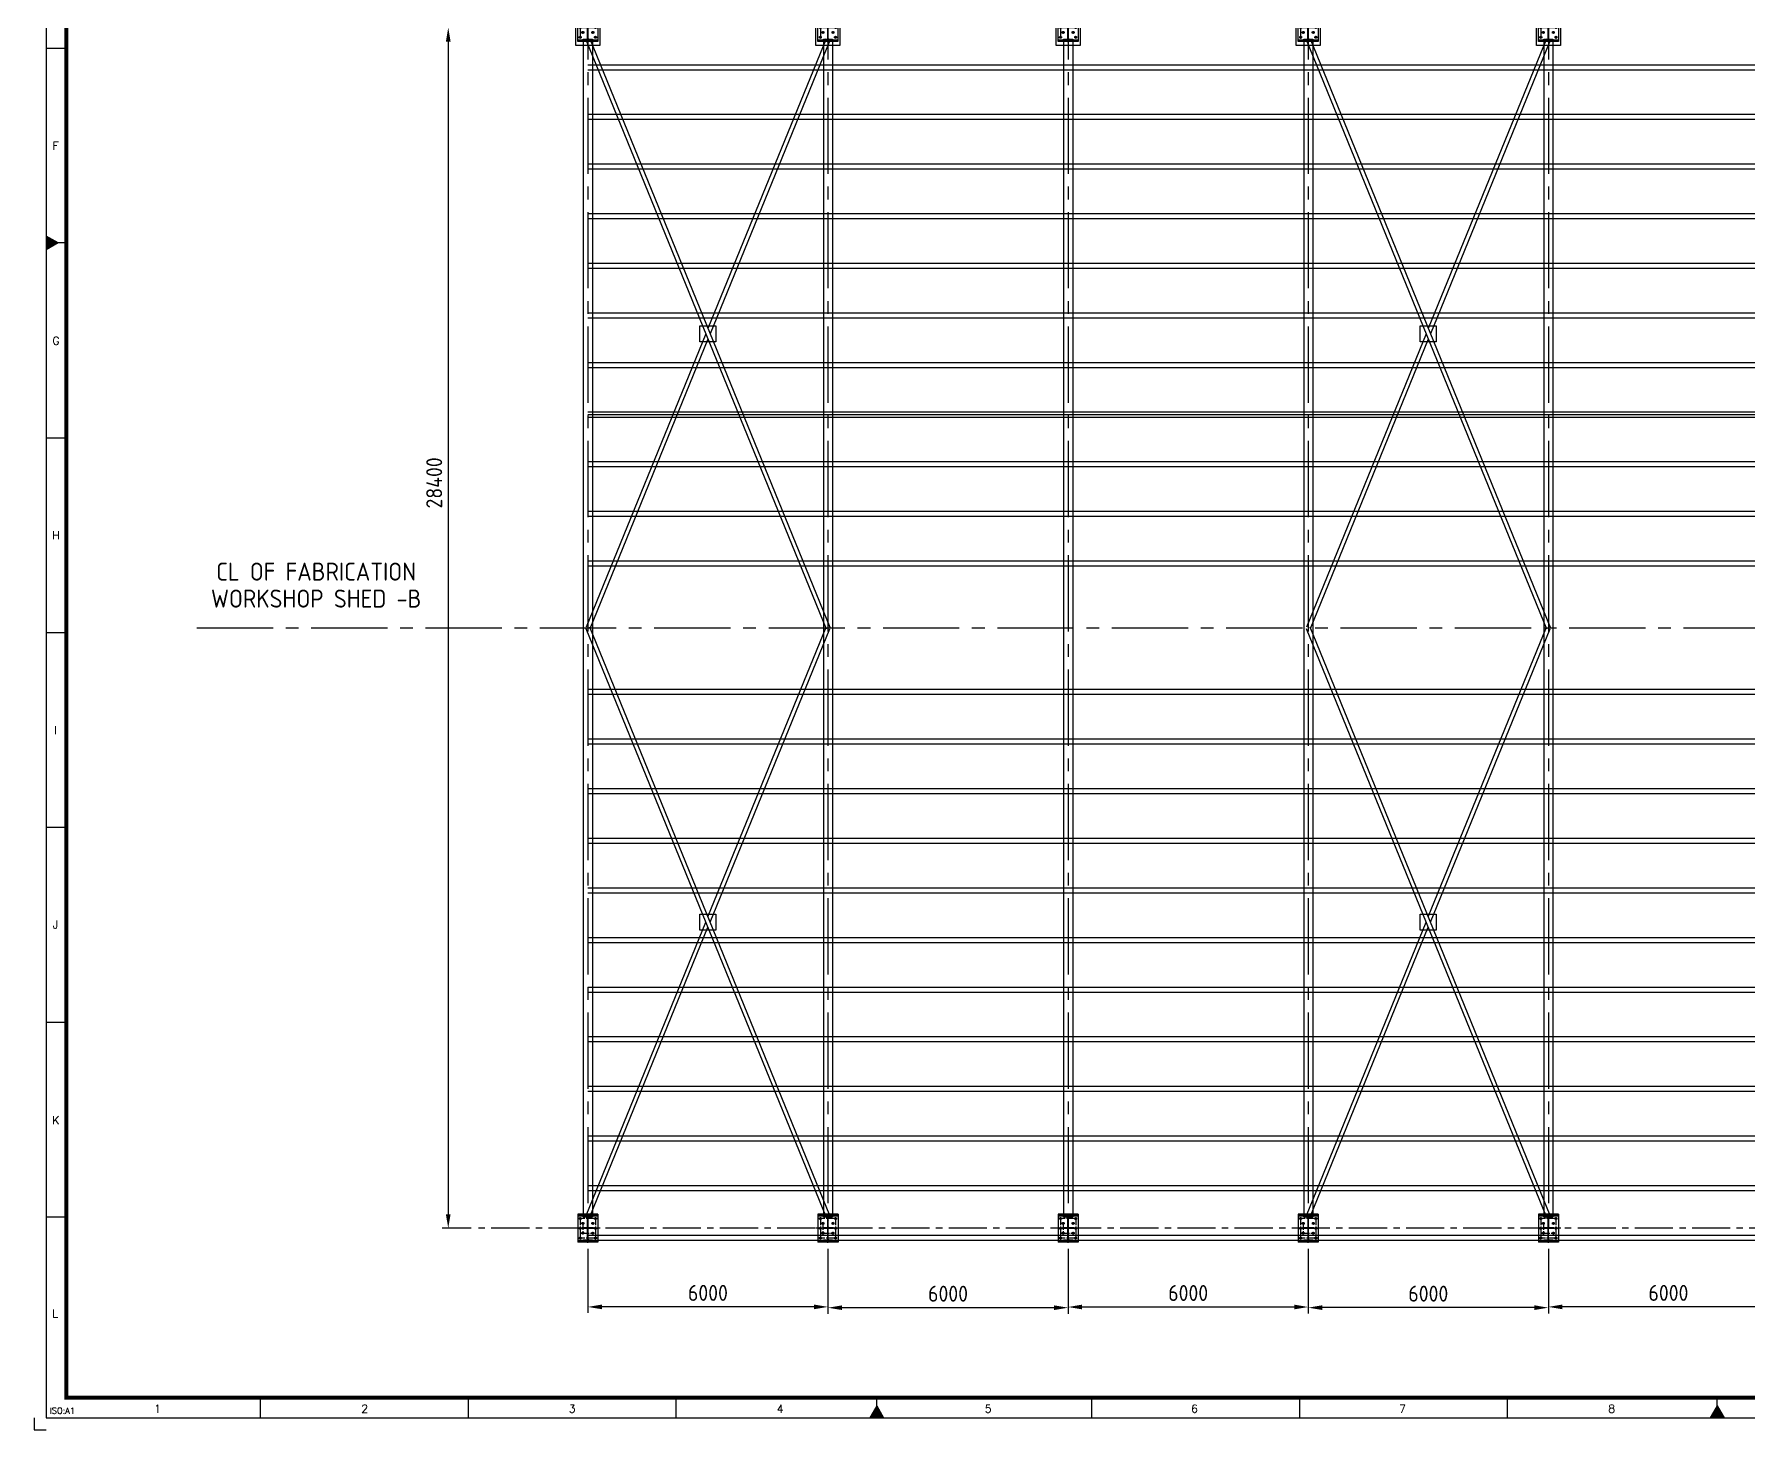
# Model space of a CAD drawing. Header units: millimetres. Extents: x -1055 to 11244, y -20673 to 2560.
# Drawn here: x 1992.7 to 2421.1, y 1967.1 to 2315.7 of the extents above; entities that cross this region are included whole.
import ezdxf
from ezdxf.enums import TextEntityAlignment as Align

# ---------------------------------------------------------------- set-up
doc = ezdxf.new("R2010")
doc.units = ezdxf.units.MM
doc.linetypes.add('CENTER2', pattern=[28.575, 19.05, -3.175, 3.175, -3.175])
for name, color, linetype in [('BORDER', 6, 'Continuous'), ('MAIN-1', 7, 'Continuous'), ('MAIN-2', 7, 'Continuous')]:
    doc.layers.add(name, color=color, linetype=linetype)
doc.styles.add('ACISOTS', font='isocp.shx')
doc.styles.add('ROMANS', font='romans.shx', dxfattribs={"width": 0.8})
doc.styles.get("Standard").update_dxf_attribs({"font": 'arial.ttf'})
doc.dimstyles.new('ISO-25', dxfattribs={"dimtxt": 4, "dimasz": 3.5, "dimexe": 1.5, "dimexo": 1.5, "dimgap": 1.5, "dimtad": 1, "dimtxsty": 'Standard', "dimcen": 0, "dimadec": 0, "dimazin": 0, "dimtfac": 1, "dimtmove": 0, "dimatfit": 3, "dimfxl": 1, "dimarcsym": 0})

# ---------------------------------------------------------------- blocks, each defined once
blk = doc.blocks.new('A$7E9513BA22FF')
at = {"color": 4}
for p, q in [((0, 670), (0, 653)), ((0, 670), (228, 670)), ((0, 653), (94, 653)), ((108, 639), (108, 94)), ((120, 639), (120, 94)), ((134, 653), (228, 653)), ((228, 653), (228, 670)), ((0, 80), (94, 80)), ((0, 80), (0, 63)), ((0, 63), (228, 63)), ((134, 80), (228, 80)), ((228, 63), (228, 80))]:
    blk.add_line(p, q, dxfattribs=at)
at = {"color": 3, "linetype": 'CENTER2'}
blk.add_line((114, 733), (114, 0), dxfattribs=at)
at = {"color": 4, "extrusion": (0, 0, -1)}
for centre, start, end in [((-94, 639), 90, 180), ((-134, 639), 0, 90), ((-134, 94), 270, 0)]:
    blk.add_arc(centre, 14, start, end, dxfattribs=at)
at = {"color": 4}
blk.add_arc((94, 94), 14, 270, 0, dxfattribs=at)
blk = doc.blocks.new('*D28739')
at = {"color": 0, "lineweight": -2}
for p, q in [((2371.03, 2012.22), (2371.03, 1996.24)), ((2431.03, 2012.22), (2431.03, 1996.24)), ((2427.53, 1997.74), (2374.53, 1997.74))]:
    blk.add_line(p, q, dxfattribs=at)
at = {"color": 0}
for points in [[(2374.53, 1998.33), (2374.53, 1997.16), (2371.03, 1997.74)], [(2427.53, 1997.16), (2427.53, 1998.33), (2431.03, 1997.74)]]:
    blk.add_solid(points, dxfattribs=at)
at = {"layer": 'Defpoints', "color": 0}
for p in [(2371.03, 2013.72), (2431.03, 2013.72), (2371.03, 1997.74)]:
    blk.add_point(p, dxfattribs=at)
at = {"color": 0, "insert": (2401.03, 2001.24), "char_height": 4, "attachment_point": 5, "style": 'ACISOTS'}
blk.add_mtext('6000', dxfattribs=at)
blk = doc.blocks.new('*D28740')
at = {"color": 0, "lineweight": -2}
for p, q in [((2311.03, 2012.22), (2311.03, 1996.05)), ((2371.03, 2012.22), (2371.03, 1996.05)), ((2367.53, 1997.55), (2314.53, 1997.55))]:
    blk.add_line(p, q, dxfattribs=at)
at = {"color": 0}
for points in [[(2314.53, 1998.14), (2314.53, 1996.97), (2311.03, 1997.55)], [(2367.53, 1996.97), (2367.53, 1998.14), (2371.03, 1997.55)]]:
    blk.add_solid(points, dxfattribs=at)
at = {"layer": 'Defpoints', "color": 0}
for p in [(2311.03, 2013.72), (2371.03, 2013.72), (2311.03, 1997.55)]:
    blk.add_point(p, dxfattribs=at)
at = {"color": 0, "insert": (2341.03, 2001.05), "char_height": 4, "attachment_point": 5, "style": 'ACISOTS'}
blk.add_mtext('6000', dxfattribs=at)
blk = doc.blocks.new('*D28741')
at = {"color": 0, "lineweight": -2}
for p, q in [((2251.03, 2012.22), (2251.03, 1996.21)), ((2311.03, 2012.22), (2311.03, 1996.21)), ((2307.53, 1997.71), (2254.53, 1997.71))]:
    blk.add_line(p, q, dxfattribs=at)
at = {"color": 0}
for points in [[(2254.53, 1998.3), (2254.53, 1997.13), (2251.03, 1997.71)], [(2307.53, 1997.13), (2307.53, 1998.3), (2311.03, 1997.71)]]:
    blk.add_solid(points, dxfattribs=at)
at = {"layer": 'Defpoints', "color": 0}
for p in [(2251.03, 2013.72), (2311.03, 2013.72), (2251.03, 1997.71)]:
    blk.add_point(p, dxfattribs=at)
at = {"color": 0, "insert": (2281.03, 2001.21), "char_height": 4, "attachment_point": 5, "style": 'ACISOTS'}
blk.add_mtext('6000', dxfattribs=at)
blk = doc.blocks.new('*D28742')
at = {"color": 0, "lineweight": -2}
for p, q in [((2191.03, 2012.22), (2191.03, 1996.04)), ((2251.03, 2012.22), (2251.03, 1996.04)), ((2247.53, 1997.54), (2194.53, 1997.54))]:
    blk.add_line(p, q, dxfattribs=at)
at = {"color": 0}
for points in [[(2194.53, 1998.12), (2194.53, 1996.96), (2191.03, 1997.54)], [(2247.53, 1996.96), (2247.53, 1998.12), (2251.03, 1997.54)]]:
    blk.add_solid(points, dxfattribs=at)
at = {"layer": 'Defpoints', "color": 0}
for p in [(2191.03, 2013.72), (2251.03, 2013.72), (2191.03, 1997.54)]:
    blk.add_point(p, dxfattribs=at)
at = {"color": 0, "insert": (2221.03, 2001.04), "char_height": 4, "attachment_point": 5, "style": 'ACISOTS'}
blk.add_mtext('6000', dxfattribs=at)
blk = doc.blocks.new('*D28743')
at = {"color": 0, "lineweight": -2}
for p, q in [((2131.03, 2012.22), (2131.03, 1996.24)), ((2191.03, 2012.22), (2191.03, 1996.24)), ((2187.53, 1997.74), (2134.53, 1997.74))]:
    blk.add_line(p, q, dxfattribs=at)
at = {"color": 0}
for points in [[(2134.53, 1998.32), (2134.53, 1997.16), (2131.03, 1997.74)], [(2187.53, 1997.16), (2187.53, 1998.32), (2191.03, 1997.74)]]:
    blk.add_solid(points, dxfattribs=at)
at = {"layer": 'Defpoints', "color": 0}
for p in [(2131.03, 2013.72), (2191.03, 2013.72), (2131.03, 1997.74)]:
    blk.add_point(p, dxfattribs=at)
at = {"color": 0, "insert": (2161.03, 2001.24), "char_height": 4, "attachment_point": 5, "style": 'ACISOTS'}
blk.add_mtext('6000', dxfattribs=at)
blk = doc.blocks.new('*D28747')
at = {"color": 0, "lineweight": -2}
for p, q in [((2101.86, 2317.38), (2094.65, 2317.38)), ((2096.15, 2313.88), (2096.15, 2020.88)), ((2101.86, 2017.38), (2094.65, 2017.38))]:
    blk.add_line(p, q, dxfattribs=at)
at = {"color": 0}
for points in [[(2096.73, 2313.88), (2095.56, 2313.88), (2096.15, 2317.38)], [(2095.56, 2020.88), (2096.73, 2020.88), (2096.15, 2017.38)]]:
    blk.add_solid(points, dxfattribs=at)
at = {"layer": 'Defpoints', "color": 0}
for p in [(2103.36, 2317.38), (2096.15, 2017.38), (2103.36, 2017.38)]:
    blk.add_point(p, dxfattribs=at)
at = {"color": 0, "insert": (2092.64, 2203.61), "char_height": 4, "attachment_point": 5, "rotation": 90, "style": 'ACISOTS'}
blk.add_mtext('28400', dxfattribs=at)
blk = doc.blocks.new('A$7E951EA3323288')
at = {"layer": 'MAIN-1'}
for p, q in [((1, 24), (0, 23)), ((0, 23), (1, 22)), ((2, 26), (1, 24)), ((1, 22), (2, 20)), ((3, 28), (2, 27)), ((2, 27), (2, 26)), ((2, 20), (2, 19)), ((2, 19), (3, 18)), ((4, 29), (3, 28)), ((3, 18), (4, 17)), ((5, 32), (4, 31)), ((4, 31), (4, 29)), ((4, 17), (4, 15)), ((4, 15), (5, 14)), ((6, 33), (5, 32)), ((5, 14), (6, 13)), ((7, 35), (6, 34)), ((6, 34), (6, 33)), ((6, 13), (6, 12)), ((6, 12), (7, 11)), ((8, 36), (7, 35)), ((7, 11), (8, 10)), ((9, 38), (8, 37)), ((8, 37), (8, 36)), ((8, 10), (8, 9)), ((8, 9), (9, 8)), ((10, 40), (9, 38)), ((9, 8), (10, 6)), ((11, 42), (10, 41)), ((10, 41), (10, 40)), ((10, 6), (10, 5)), ((10, 5), (11, 4)), ((12, 43), (11, 42)), ((11, 4), (12, 3)), ((13, 46), (12, 45)), ((12, 45), (12, 43)), ((12, 3), (12, 1)), ((12, 1), (13, 0)), ((15, 46), (13, 46)), ((13, 0), (15, 0)), ((16, 46), (15, 46)), ((15, 0), (16, 0)), ((18, 46), (16, 46)), ((16, 0), (18, 0)), ((19, 46), (18, 46)), ((18, 0), (19, 0)), ((21, 46), (19, 46)), ((19, 0), (21, 0)), ((22, 46), (21, 46)), ((21, 0), (22, 0)), ((23, 46), (22, 46)), ((22, 0), (23, 0)), ((25, 46), (23, 46)), ((23, 0), (25, 0)), ((26, 46), (25, 46)), ((25, 0), (26, 0)), ((27, 46), (26, 46)), ((26, 0), (27, 0)), ((29, 46), (27, 46)), ((27, 0), (29, 0)), ((30, 46), (29, 46)), ((29, 0), (30, 0)), ((31, 46), (30, 46)), ((30, 0), (31, 0)), ((32, 46), (31, 46)), ((31, 0), (32, 0)), ((34, 46), (32, 46)), ((32, 0), (34, 0)), ((35, 46), (34, 46)), ((34, 0), (35, 0)), ((37, 46), (35, 46)), ((35, 0), (37, 0)), ((38, 46), (37, 46)), ((37, 0), (38, 0)), ((40, 46), (38, 46)), ((38, 0), (40, 0)), ((41, 45), (40, 46)), ((40, 0), (41, 1)), ((41, 43), (41, 45)), ((42, 42), (41, 43)), ((41, 3), (42, 4)), ((41, 1), (41, 3)), ((43, 41), (42, 42)), ((42, 4), (43, 5)), ((44, 40), (43, 41)), ((43, 5), (44, 6)), ((44, 38), (44, 40)), ((45, 37), (44, 38)), ((44, 8), (45, 9)), ((44, 6), (44, 8)), ((46, 36), (45, 37)), ((45, 9), (46, 10)), ((46, 35), (46, 36)), ((47, 34), (46, 35)), ((46, 11), (47, 12)), ((46, 10), (46, 11)), ((47, 33), (47, 34)), ((48, 32), (47, 33)), ((47, 13), (48, 14)), ((47, 12), (47, 13)), ((49, 31), (48, 32)), ((48, 14), (49, 15)), ((49, 29), (49, 31)), ((50, 28), (49, 29)), ((49, 17), (50, 18)), ((49, 15), (49, 17)), ((51, 27), (50, 28)), ((50, 18), (51, 19)), ((52, 26), (51, 27)), ((51, 19), (52, 20)), ((52, 24), (52, 26)), ((53, 23), (52, 24)), ((52, 22), (53, 23)), ((52, 20), (52, 22))]:
    blk.add_line(p, q, dxfattribs=at)
for radius, start, end in [(21.2, 0, 180), (21.2, 180, 0), (15, 0, 180), (15, 180, 0), (13.1, 0, 180), (13.1, 180, 0)]:
    blk.add_arc((27, 23), radius, start, end, dxfattribs=at)
at = {"layer": 'MAIN-2'}
for p, q in [((0, 23), (0, 23)), ((13, 46), (13, 46)), ((13, 0), (13, 0)), ((40, 46), (40, 46)), ((40, 0), (40, 0)), ((53, 23), (53, 23))]:
    blk.add_line(p, q, dxfattribs=at)
for radius, start, end in [(21.2, 0, 180), (21.2, 180, 0), (15, 0, 180), (15, 180, 0)]:
    blk.add_arc((27, 23), radius, start, end, dxfattribs=at)
blk = doc.blocks.new('A$7E951EC212A2CA')
blk.add_line((5.8, 65.8), (205.8, 65.8))
at = {"color": 3, "linetype": 'CENTER2'}
for p, q in [((105.8, 0), (105.8, 71.6)), ((0, 35.8), (211.6, 35.8))]:
    blk.add_line(p, q, dxfattribs=at)
at = {"color": 6}
blk.add_line((205.8, 65.8), (205.8, 5.8), dxfattribs=at)
blk.add_lwpolyline([(205.8, 5.8), (5.8, 5.8), (5.8, 65.8), (205.8, 65.8)], close=True, dxfattribs=at)
blk = doc.blocks.new('A$7E951EC24B142')
for p, q in [((15.5, 60.8), (85.5, 60.8)), ((15.5, 60.8), (15.5, 10.8)), ((18.5, 10.8), (18.5, 60.8)), ((20.1, 10.8), (20.1, 60.8)), ((49.7, 49.8), (49.7, 36.4)), ((51.3, 49.8), (49.7, 49.8)), ((51.3, 49.8), (51.3, 36.4)), ((80.8, 10.8), (80.8, 60.8)), ((82.4, 10.8), (82.4, 60.8)), ((85.5, 60.8), (85.5, 10.8)), ((126.2, 60.8), (126.2, 10.8)), ((126.2, 60.8), (196.2, 60.8)), ((129.2, 10.8), (129.2, 60.8)), ((130.8, 10.8), (130.8, 60.8)), ((160.4, 49.8), (160.4, 36.4)), ((162, 49.8), (160.4, 49.8)), ((162, 49.8), (162, 36.4)), ((191.5, 10.8), (191.5, 60.8)), ((193.1, 10.8), (193.1, 60.8)), ((196.2, 60.8), (196.2, 10.8)), ((85.5, 10.8), (15.5, 10.8)), ((49.7, 35.2), (49.7, 21.8)), ((51.3, 21.8), (49.7, 21.8)), ((51.3, 35.2), (51.3, 21.8)), ((196.2, 10.8), (126.2, 10.8)), ((160.4, 35.2), (160.4, 21.8)), ((162, 21.8), (160.4, 21.8)), ((162, 35.2), (162, 21.8))]:
    blk.add_line(p, q)
at = {"color": 3, "linetype": 'CENTER2'}
for p, q in [((40.9, 48.3), (35.7, 48.3)), ((53.1, 54.8), (47.9, 54.8)), ((50.5, 66.6), (50.5, 5)), ((60, 48.3), (65.2, 48.3)), ((62.6, 45.7), (62.6, 50.9)), ((72.2, 54.8), (77.4, 54.8)), ((139.4, 54.8), (134.2, 54.8)), ((151.6, 48.3), (146.4, 48.3)), ((149, 45.7), (149, 50.9)), ((158.6, 54.8), (163.8, 54.8)), ((161.2, 66.6), (161.2, 5)), ((170.7, 48.3), (175.9, 48.3)), ((77.4, 16.8), (23.5, 16.8)), ((53.1, 16.8), (47.9, 16.8)), ((60, 23.3), (65.2, 23.3)), ((62.6, 20.7), (62.6, 25.9)), ((72.2, 16.8), (77.4, 16.8)), ((139.4, 16.8), (134.2, 16.8)), ((134.2, 16.8), (188.1, 16.8)), ((151.6, 23.3), (146.4, 23.3)), ((149, 20.7), (149, 25.9)), ((158.6, 16.8), (163.8, 16.8))]:
    blk.add_line(p, q, dxfattribs=at)
for centre in [(26.1, 54.8), (38.3, 48.3), (50.5, 54.8), (62.6, 48.3), (74.8, 54.8), (136.8, 54.8), (149, 48.3), (161.2, 54.8), (173.3, 48.3), (185.5, 54.8), (26.1, 16.8), (38.3, 23.3), (50.5, 16.8), (62.6, 23.3), (74.8, 16.8), (136.8, 16.8), (149, 23.3), (161.2, 16.8), (173.3, 23.3), (185.5, 16.8)]:
    blk.add_circle(centre, 1.65)
blk.add_blockref('A$7E951EC212A2CA', (0, 0))
at = {"yscale": 0.1, "zscale": 0.1}
for p, xscale, rotation in [((87.1, 24.4), 0.1, 90), ((124.5, 24.4), -0.1, 270)]:
    blk.add_blockref('A$7E9513BA22FF', p, dxfattribs=dict(at, xscale=xscale, rotation=rotation))
for p, xscale in [((23.5, 52.5), 0.1), ((35.6, 46), 0.1), ((47.8, 52.5), 0.1), ((60, 46), 0.1), ((72.2, 52.5), 0.1), ((139.5, 52.5), -0.1), ((151.6, 46), -0.1), ((163.8, 52.5), -0.1), ((176, 46), -0.1), ((188.2, 52.5), -0.1), ((23.5, 14.5), 0.1), ((35.6, 21), 0.1), ((47.8, 14.5), 0.1), ((60, 21), 0.1), ((72.2, 14.5), 0.1), ((139.5, 14.5), -0.1), ((151.6, 21), -0.1), ((163.8, 14.5), -0.1), ((176, 21), -0.1), ((188.2, 14.5), -0.1)]:
    blk.add_blockref('A$7E951EA3323288', p, dxfattribs=dict(at, xscale=xscale))
blk = doc.blocks.new('A$7E951EB4E342')
at = {"transparency": 33554687}
h = blk.add_hatch(dxfattribs=at)
h.set_pattern_fill('ANSI31', color=256)
h.set_pattern_definition([(45, (5043.9417, 781.7102), (-2.245064, 2.245064), [])])
h.paths.add_polyline_path([(8, 49.4), (6.3, 49.4), (6.3, 38), (16.7, 38), (16.7, 38.5), (9.4, 38.5, -0.414214), (8, 39.9)])
h.paths.add_polyline_path([(6.3, 26.6), (8, 26.6), (8, 36, -0.414214), (9.4, 37.4), (16.7, 37.4), (16.7, 38), (6.3, 38)])
h.paths.add_polyline_path([(26.7, 38.5), (16.7, 38.5), (16.7, 38), (26.7, 38)])
h.paths.add_polyline_path([(16.7, 37.4), (26.7, 37.4), (26.7, 38), (16.7, 38)])
h.paths.add_polyline_path([(35.9, 38.5), (26.7, 38.5), (26.7, 38), (36.7, 38), (36.7, 38.5)])
h.paths.add_polyline_path([(26.7, 37.4), (35.9, 37.4), (36.7, 37.4), (36.7, 38), (26.7, 38)])
h.paths.add_polyline_path([(37.5, 38.5), (36.7, 38.5), (36.7, 38), (46.7, 38), (46.7, 38.5)])
h.paths.add_polyline_path([(36.7, 37.4), (37.5, 37.4), (46.7, 37.4), (46.7, 38), (36.7, 38)])
h.paths.add_polyline_path([(56.7, 38.5), (46.7, 38.5), (46.7, 38), (56.7, 38)])
h.paths.add_polyline_path([(46.7, 37.4), (56.7, 37.4), (56.7, 38), (46.7, 38)])
h.paths.add_polyline_path([(63.9, 38.5), (56.7, 38.5), (56.7, 38), (67, 38), (67, 49.4), (65.3, 49.4), (65.3, 39.9, -0.414214)])
h.paths.add_polyline_path([(65.3, 26.6), (67, 26.6), (67, 38), (56.7, 38), (56.7, 37.4), (63.9, 37.4, -0.414214), (65.3, 36)])
h.paths.add_polyline_path([(2.9, 7.8), (11.4, 7.8), (11.4, 0), (2.9, 0)], flags=9)
h.paths.add_polyline_path([(17.4, 7.8), (25.9, 7.8), (25.9, 0.2), (17.4, 0.2)], flags=9)
for p, q in [((1.7, 63), (1.7, 13)), ((71.7, 63), (1.7, 63)), ((4.7, 63), (4.7, 13)), ((6.3, 63), (6.3, 13)), ((35.9, 52), (35.9, 38.5)), ((37.5, 52), (35.9, 52)), ((37.5, 52), (37.5, 38.5)), ((67, 63), (67, 13)), ((68.6, 63), (68.6, 13)), ((71.7, 63), (71.7, 13)), ((71.7, 13), (1.7, 13)), ((35.9, 37.4), (35.9, 24)), ((37.5, 24), (35.9, 24)), ((37.5, 37.4), (37.5, 24))]:
    blk.add_line(p, q)
at = {"color": 3, "linetype": 'CENTER2'}
for p, q in [((63.6, 57), (9.7, 57)), ((12.3, 59), (12.3, 17)), ((27.1, 50.5), (21.9, 50.5)), ((24.5, 22.4), (24.5, 53.6)), ((39.3, 57), (34.1, 57)), ((36.7, 68.8), (36.7, 7.2)), ((46.2, 50.5), (51.4, 50.5)), ((48.8, 47.9), (48.8, 53.1)), ((58.4, 57), (63.6, 57)), ((61, 59), (61, 17)), ((63.6, 19), (9.7, 19)), ((51.4, 25.5), (21.9, 25.5)), ((39.3, 19), (34.1, 19)), ((46.2, 25.5), (51.4, 25.5)), ((48.8, 22.9), (48.8, 28.1)), ((58.4, 19), (63.6, 19))]:
    blk.add_line(p, q, dxfattribs=at)
for centre in [(12.3, 57), (24.5, 50.5), (36.7, 57), (48.8, 50.5), (61, 57), (12.3, 19), (24.5, 25.5), (36.7, 19), (48.8, 25.5), (61, 19)]:
    blk.add_circle(centre, 1.65)
at = {"xscale": 0.1, "yscale": 0.1, "zscale": 0.1, "rotation": 90}
blk.add_blockref('A$7E9513BA22FF', (73.3, 26.6), dxfattribs=at)
at = {"xscale": 0.1, "yscale": 0.1, "zscale": 0.1}
for p in [(9.6, 54.7), (21.8, 48.2), (34, 54.7), (46.2, 48.2), (58.3, 54.7), (9.6, 16.7), (21.8, 23.2), (34, 16.7), (46.2, 23.2), (58.3, 16.7)]:
    blk.add_blockref('A$7E951EA3323288', p, dxfattribs=at)
blk = doc.blocks.new('A1B')
at = {"layer": 'BORDER', "color": 1}
for p, q in [((3, 345.17), (8, 345.17)), ((3, 247.84), (8, 247.84)), ((3, 199.17), (8, 199.17)), ((3, 150.51), (8, 150.51)), ((3, 101.84), (8, 101.84)), ((3, 53.17), (8, 53.17)), ((56.44, 8), (56.44, 3)), ((108.38, 8), (108.38, 3)), ((160.31, 8), (160.31, 3)), ((264.19, 8), (264.19, 3)), ((316.12, 8), (316.12, 3)), ((368.06, 8), (368.06, 3))]:
    blk.add_line(p, q, dxfattribs=at)
at = {"layer": 'BORDER'}
for p, q in [((6, 296.5), (3, 298.23)), ((8, 296.5), (3, 296.5)), ((6, 296.5), (3, 294.77)), ((210.5, 6), (208.77, 3)), ((210.5, 5), (210.5, 8)), ((210.5, 5), (210.5, 8)), ((210.5, 3), (210.5, 8)), ((210.5, 6), (212.23, 3)), ((420.5, 6), (418.77, 3)), ((420.5, 5), (420.5, 8)), ((420.5, 3), (420.5, 8)), ((420.5, 6), (422.23, 3))]:
    blk.add_line(p, q, dxfattribs=at)
blk.add_lwpolyline([(837, 3), (837, 590), (3, 590), (3, 3)], close=True, dxfattribs=at)
at = {"layer": 'BORDER', "const_width": 1}
blk.add_lwpolyline([(8, 8), (832, 8), (832, 585), (8, 585)], close=True, dxfattribs=at)
at = {"layer": 'BORDER', "color": 1}
blk.add_lwpolyline([(0, 3), (0, 0), (3, 0)], dxfattribs=at)
at = {"layer": 'BORDER'}
for points in [[(3, 298.23), (3, 294.77), (6, 296.5)], [(212.23, 3), (208.77, 3), (210.5, 6)], [(422.23, 3), (418.77, 3), (420.5, 6)]]:
    blk.add_solid(points, dxfattribs=at)
at = {"layer": 'BORDER', "color": 1, "style": 'ROMANS'}
for s, height, p in [('F', 2, (5.34, 319.81)), ('G', 2, (5.44, 271.07)), ('H', 2, (5.43, 222.46)), ('I', 2, (5.31, 173.82)), ('J', 2, (5.33, 125.23)), ('K', 2, (5.38, 76.36)), ('L', 2, (5.2, 28.07)), ('ISO:A1', 1.5, (7.03, 4)), ('1', 2, (30.81, 4.25)), ('2', 2, (82.56, 4.25)), ('3', 2, (134.41, 4.25)), ('4', 2, (186.37, 4.25)), ('5', 2, (238.32, 4.25)), ('6', 2, (289.89, 4.25)), ('7', 2, (341.88, 4.25)), ('8', 2, (394.13, 4.25))]:
    blk.add_text(s, height=height, dxfattribs=at).set_placement(p, align=Align.CENTER)

msp = doc.modelspace()

# ---------------------------------------------------------------- linework, layer by layer
at = {"color": 3, "linetype": 'CENTER2'}
for p, q in [((2131.030563, 2528.454926), (2131.030563, 2017.384926)), ((2191.030563, 2528.454926), (2191.030563, 2017.384926)), ((2251.030563, 2528.454926), (2251.030563, 2017.384926)), ((2311.030563, 2528.454926), (2311.030563, 2017.384926)), ((2371.030563, 2528.454926), (2371.030563, 2017.384926)), ((2033.338897, 2167.384926), (2645.054187, 2167.384926))]:
    msp.add_line(p, q, dxfattribs=at)
for p, q in [((2129.890563, 2314.349926), (2129.890563, 2020.419926)), ((2130.567655, 2314.160939), (2190.567655, 2167.195939)), ((2131.493471, 2314.538913), (2191.493471, 2167.573913)), ((2132.170563, 2314.349926), (2132.170563, 2020.419926)), ((2190.567655, 2314.538913), (2161.030563, 2242.190268)), ((2191.493471, 2314.160939), (2161.570627, 2240.867426)), ((2189.890563, 2314.349926), (2189.890563, 2020.419926)), ((2192.170563, 2314.349926), (2192.170563, 2020.419926)), ((2249.890563, 2314.349926), (2249.890563, 2020.419926)), ((2252.170563, 2314.349926), (2252.170563, 2020.419926)), ((2309.890563, 2314.349926), (2309.890563, 2020.419926)), ((2310.567655, 2314.160939), (2370.567655, 2167.195939)), ((2311.493471, 2314.538913), (2371.493471, 2167.573913)), ((2312.170563, 2314.349926), (2312.170563, 2020.419926)), ((2370.567655, 2314.538913), (2341.030563, 2242.190268)), ((2371.493471, 2314.160939), (2341.570627, 2240.867426)), ((2369.890563, 2314.349926), (2369.890563, 2020.419926)), ((2372.170563, 2314.349926), (2372.170563, 2020.419926)), ((2632.170563, 2308.027825), (2131.030563, 2308.027825)), ((2632.170563, 2306.777825), (2131.030563, 2306.777825)), ((2632.170563, 2295.630586), (2131.030563, 2295.630586)), ((2632.170563, 2294.380586), (2131.030563, 2294.380586)), ((2632.170563, 2283.233347), (2131.030563, 2283.233347)), ((2632.170563, 2281.983347), (2131.030563, 2281.983347)), ((2632.170563, 2270.836108), (2131.030563, 2270.836108)), ((2632.170563, 2269.586108), (2131.030563, 2269.586108)), ((2632.170563, 2258.438869), (2131.030563, 2258.438869)), ((2632.170563, 2257.188869), (2131.030563, 2257.188869)), ((2632.170563, 2246.04163), (2131.030563, 2246.04163)), ((2632.170563, 2244.79163), (2131.030563, 2244.79163)), ((2160.490499, 2240.867426), (2130.567655, 2167.573913)), ((2340.490499, 2240.867426), (2310.567655, 2167.573913)), ((2161.030563, 2239.544585), (2131.493471, 2167.195939)), ((2341.030563, 2239.544585), (2311.493471, 2167.195939)), ((2632.170563, 2233.644391), (2131.030563, 2233.644391)), ((2632.170563, 2232.394391), (2131.030563, 2232.394391)), ((2632.170563, 2221.247152), (2131.030563, 2221.247152)), ((2632.170563, 2220.622152), (2131.030563, 2220.622152)), ((2632.170563, 2219.997152), (2131.030563, 2219.997152)), ((2632.170563, 2208.849913), (2131.030563, 2208.849913)), ((2632.170563, 2207.599913), (2131.030563, 2207.599913)), ((2632.170563, 2196.452674), (2131.030563, 2196.452674)), ((2632.170563, 2195.202674), (2131.030563, 2195.202674)), ((2632.170563, 2184.055435), (2131.030563, 2184.055435)), ((2632.170563, 2182.805435), (2131.030563, 2182.805435)), ((2190.567655, 2020.230939), (2130.567655, 2167.195939)), ((2191.493471, 2020.608913), (2131.493471, 2167.573913)), ((2161.030563, 2095.225268), (2190.567655, 2167.573913)), ((2161.570627, 2093.902426), (2191.493471, 2167.195939)), ((2370.567655, 2020.230939), (2310.567655, 2167.195939)), ((2371.493471, 2020.608913), (2311.493471, 2167.573913)), ((2341.030563, 2095.225268), (2370.567655, 2167.573913)), ((2341.570627, 2093.902426), (2371.493471, 2167.195939)), ((2632.170563, 2151.964418), (2131.030563, 2151.964418)), ((2632.170563, 2150.714418), (2131.030563, 2150.714418)), ((2632.170563, 2139.567179), (2131.030563, 2139.567179)), ((2632.170563, 2138.317179), (2131.030563, 2138.317179)), ((2632.170563, 2127.16994), (2131.030563, 2127.16994)), ((2632.170563, 2125.91994), (2131.030563, 2125.91994)), ((2632.170563, 2114.772701), (2131.030563, 2114.772701)), ((2632.170563, 2113.522701), (2131.030563, 2113.522701)), ((2632.170563, 2102.375462), (2131.030563, 2102.375462)), ((2632.170563, 2101.125462), (2131.030563, 2101.125462)), ((2130.567655, 2020.608913), (2160.490499, 2093.902426)), ((2131.493471, 2020.230939), (2161.030563, 2092.579585)), ((2310.567655, 2020.608913), (2340.490499, 2093.902426)), ((2311.493471, 2020.230939), (2341.030563, 2092.579585)), ((2632.170563, 2089.978223), (2131.030563, 2089.978223)), ((2632.170563, 2088.728223), (2131.030563, 2088.728223)), ((2632.170563, 2077.580984), (2131.030563, 2077.580984)), ((2632.170563, 2076.330984), (2131.030563, 2076.330984)), ((2632.170563, 2065.183745), (2131.030563, 2065.183745)), ((2632.170563, 2063.933745), (2131.030563, 2063.933745)), ((2632.170563, 2052.786506), (2131.030563, 2052.786506)), ((2632.170563, 2051.536506), (2131.030563, 2051.536506)), ((2632.170563, 2040.389267), (2131.030563, 2040.389267)), ((2632.170563, 2039.139267), (2131.030563, 2039.139267)), ((2632.170563, 2027.992027), (2131.030563, 2027.992027)), ((2632.170563, 2026.742027), (2131.030563, 2026.742027)), ((2631.030563, 2015.594788), (2131.030563, 2015.594788)), ((2631.030563, 2014.344788), (2131.030563, 2014.344788))]:
    msp.add_line(p, q)
at = {"color": 3, "linetype": 'CENTER2', "ltscale": 0.5}
msp.add_line((2645.054187, 2017.384926), (2103.356571, 2017.384926), dxfattribs=at)
for points in [[(2159.030563, 2238.867426), (2159.030563, 2242.867426), (2163.030563, 2242.867426), (2163.030563, 2238.867426)], [(2339.030563, 2238.867426), (2339.030563, 2242.867426), (2343.030563, 2242.867426), (2343.030563, 2238.867426)], [(2159.030563, 2091.902426), (2159.030563, 2095.902426), (2163.030563, 2095.902426), (2163.030563, 2091.902426)], [(2339.030563, 2091.902426), (2339.030563, 2095.902426), (2343.030563, 2095.902426), (2343.030563, 2091.902426)]]:
    msp.add_lwpolyline(points, close=True)

# ---------------------------------------------------------------- block references
at = {"rotation": 360}
msp.add_blockref('A1B', (1992.712642, 1967.056595), dxfattribs=at)
for name, p, xscale, yscale, zscale, rotation in [('A$7E951EC24B142', (2127.449874, 2333.500615), 0.1, 0.1, 0.1, 269.9999999999999), ('A$7E951EC24B142', (2187.449874, 2333.500615), 0.1, 0.1, 0.1, 269.9999999999999), ('A$7E951EC24B142', (2247.449874, 2333.500615), 0.1, 0.1, 0.1, 269.9999999999999), ('A$7E951EC24B142', (2307.449874, 2333.500615), 0.1, 0.1, 0.1, 269.9999999999999), ('A$7E951EC24B142', (2367.449874, 2333.500615), 0.1, 0.1, 0.1, 269.9999999999999), ('A$7E951EB4E342', (2127.233562, 2013.719925), -0.1, 0.1, 0.1, 269.9999999999999), ('A$7E9513BA22FF', (2129.890563, 2021.049928), -0.01, 0.01, 0.01, 180), ('A$7E951EB4E342', (2187.233562, 2013.719925), -0.1, 0.1, 0.1, 269.9999999999999), ('A$7E9513BA22FF', (2189.890563, 2021.049928), -0.01, 0.01, 0.01, 180), ('A$7E951EB4E342', (2247.233562, 2013.719925), -0.1, 0.1, 0.1, 269.9999999999999), ('A$7E9513BA22FF', (2249.890563, 2021.049928), -0.01, 0.01, 0.01, 180), ('A$7E951EB4E342', (2307.233562, 2013.719925), -0.1, 0.1, 0.1, 269.9999999999999), ('A$7E9513BA22FF', (2309.890563, 2021.049928), -0.01, 0.01, 0.01, 180), ('A$7E951EB4E342', (2367.233562, 2013.719925), -0.1, 0.1, 0.1, 269.9999999999999), ('A$7E9513BA22FF', (2369.890563, 2021.049928), -0.01, 0.01, 0.01, 180)]:
    msp.add_blockref(name, p, dxfattribs=dict(xscale=xscale, yscale=yscale, zscale=zscale, rotation=rotation))

# ---------------------------------------------------------------- texts
at = {"char_height": 4.5, "attachment_point": 5, "style": 'ACISOTS'}
for s, insert in [('CL OF FABRICATION', (2063.143726, 2181.442135)), ('WORKSHOP SHED -B', (2063.143726, 2174.704624))]:
    msp.add_mtext(s, dxfattribs=dict(at, insert=insert))

# ---------------------------------------------------------------- dimensions: what is measured, and where the dimension line sits
dim = msp.add_linear_dim(base=(2096.145097, 2017.384926), p1=(2103.356571, 2317.384926), p2=(2103.356571, 2017.384926), angle=90, text='28400', dimstyle='ISO-25', override={"dimtxt": 4, "dimdec": 0, "dimlfac": 100, "dimtxsty": 'ACISOTS'})
dim.commit()
dim.dimension.update_dxf_attribs({"geometry": '*D28747', "text_midpoint": (2096.145097, 2203.606877), "dimtype": 160})
for base, p1, p2, picture, middle in [((2131.030563, 1997.739713), (2191.030563, 2013.719925), (2131.030563, 2013.719925), '*D28743', (2161.030563, 2001.239713)), ((2191.030563, 1997.53955), (2251.030563, 2013.719925), (2191.030563, 2013.719925), '*D28742', (2221.030563, 2001.03955)), ((2251.030563, 1997.712316), (2311.030563, 2013.719925), (2251.030563, 2013.719925), '*D28741', (2281.030563, 2001.212316)), ((2311.030563, 1997.552578), (2371.030563, 2013.719925), (2311.030563, 2013.719925), '*D28740', (2341.030563, 2001.052578)), ((2371.030563, 1997.743941), (2431.030563, 2013.719925), (2371.030563, 2013.719925), '*D28739', (2401.030563, 2001.243941))]:
    dim = msp.add_linear_dim(base=base, p1=p1, p2=p2, dimstyle='ISO-25', override={"dimtxt": 4, "dimdec": 0, "dimlfac": 100, "dimtxsty": 'ACISOTS'})
    dim.commit()
    dim.dimension.update_dxf_attribs({"geometry": picture, "text_midpoint": middle})

doc.saveas('drawing.dxf')
